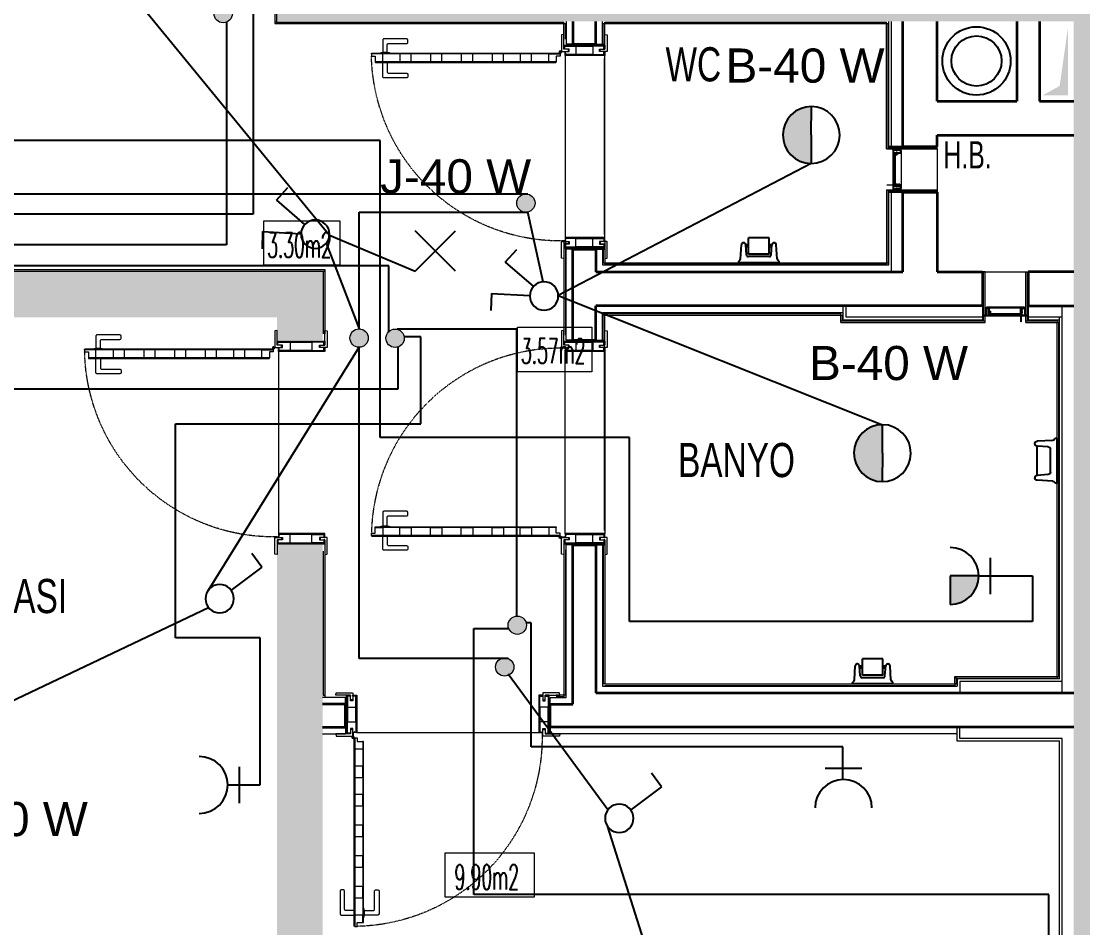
# Model space of a CAD drawing. Header units: millimetres. Extents: x -4402 to 30102, y 1696 to 6551.
# Drawn here: x 20605.9 to 21072.3, y 3876.8 to 4275 of the extents above; entities that cross this region are included whole.
import ezdxf

# ---------------------------------------------------------------- set-up
doc = ezdxf.new("R2010")
doc.units = ezdxf.units.MM
doc.linetypes.add('HIDDEN', pattern=[0.375, 0.25, -0.125])
for name, color, linetype, lineweight in [('ARMATUR', 1, 'Continuous', 20), ('B', 30, 'Continuous', 25), ('D', 4, 'Continuous', 35), ('HA', 8, 'Continuous', 20), ('I', 3, 'Continuous', 18), ('KP', 1, 'Continuous', 20), ('MH', 20, 'Continuous', 20), ('P', 1, 'Continuous', 20), ('S', 6, 'Continuous', 20), ('TF', 1, 'Continuous', 20), ('YA', 3, 'Continuous', 13), ('YYM', 20, 'Continuous', 18)]:
    doc.layers.add(name, color=color, linetype=linetype, lineweight=lineweight)
for name, color, linetype in [('BOYA', 253, 'Continuous'), ('ELEKTRİK YAZI', 2, 'Continuous'), ('LİNYE', 4, 'Continuous'), ('SEMBOL', 1, 'Continuous'), ('VTCONT', 1, 'Continuous')]:
    doc.layers.add(name, color=color, linetype=linetype)
doc.layers.get('TF').off()
doc.styles.add('1', font='arial.ttf', dxfattribs={"height": 18})
doc.styles.add('SIMPLEX', font='SIMPLEX.SHX', dxfattribs={"width": 0.65, "height": 10})
doc.styles.get("Standard").update_dxf_attribs({"font": 'arial.ttf'})

# ---------------------------------------------------------------- blocks, each defined once
blk = doc.blocks.new('KP-90-3')
at = {"layer": 'KP'}
for p, q in [((9.67, -3.4), (12.18, -3.4)), ((11.5, -4.05), (11.5, -2.72)), ((86.8, -3.83), (90.3, -3.83)), ((87.55, -3.68), (89.55, -3.68)), ((86.8, -8.11), (90.3, -8.11)), ((87.55, -8.26), (89.55, -8.26))]:
    blk.add_line(p, q, dxfattribs=at)
at = {"layer": 'KP', "ltscale": 3}
blk.add_line((9.38, -5), (9.38, -85), dxfattribs=at)
at = {"layer": 'KP', "color": 1, "ltscale": 3}
for points in [[(-11, -3.25), (-9.1, -3.25, 0.414214), (-9, -3.15), (-9, -2.35, 0.414214), (-9.1, -2.25), (-10.9, -2.25, -0.414214), (-11, -2.15), (-11, 4.14, 0.453592), (-11.11, 4.23), (-11.91, 4.06, 0.375902), (-12, 3.96), (-12, -3.15, 0.414214), (-11.9, -3.25), (-11, -3.25)], [(10, -3.25), (8.1, -3.25, -0.414214), (8, -3.15), (8, -2.35, -0.414214), (8.1, -2.25), (9.9, -2.25, 0.414214), (10, -2.15), (10, 4.14, -0.453592), (10.11, 4.23), (10.91, 4.06, -0.375902), (11, 3.96), (11, -3.15, -0.414214), (10.9, -3.25), (10, -3.25)], [(-11, -86.75), (-9.1, -86.75, -0.414214), (-9, -86.85), (-9, -87.65, -0.414214), (-9.1, -87.75), (-10.9, -87.75, 0.414214), (-11, -87.85), (-11, -94.14, -0.453592), (-11.11, -94.23), (-11.91, -94.06, -0.375902), (-12, -93.96), (-12, -86.85, -0.414214), (-11.9, -86.75), (-11, -86.75)], [(10, -86.75), (8.1, -86.75, 0.414214), (8, -86.85), (8, -87.65, 0.414214), (8.1, -87.75), (9.9, -87.75, -0.414214), (10, -87.85), (10, -94.14, 0.453592), (10.11, -94.23), (10.91, -94.06, 0.375902), (11, -93.96), (11, -86.85, 0.414214), (10.9, -86.75), (10, -86.75)]]:
    blk.add_lwpolyline(points, format="xyb", dxfattribs=at)
at = {"layer": 'KP'}
for points in [[(87.55, -3.68), (87.55, -0.2, 0.414214), (87.05, 0.3), (79.05, 0.3, -0.414214), (78.55, 0.8), (78.55, 1.79, -0.410092), (79.05, 2.3), (89.05, 2.3, -0.414214), (89.55, 1.8), (89.55, -3.68)], [(90.75, -3.9), (90.75, -3.88, 0.414214), (90.7, -3.83), (86.4, -3.83, 0.414214), (86.35, -3.88), (86.35, -3.9)], [(87.55, -8.26), (87.55, -12.3, -0.414214), (87.05, -12.8), (79.05, -12.8, 0.414214), (78.55, -13.3), (78.55, -14.29, 0.410092), (79.05, -14.8), (89.05, -14.8, 0.414214), (89.55, -14.3), (89.55, -8.26)], [(90.75, -8.04), (90.75, -8.06, -0.414214), (90.7, -8.11), (86.4, -8.11, -0.414214), (86.35, -8.06), (86.35, -8.04)]]:
    blk.add_lwpolyline(points, format="xyb", dxfattribs=at)
at = {"layer": 'KP', "ltscale": 3}
for points in [[(9.6, -2.2), (10, -2.2), (10, -0.5), (-11, -0.5), (-11, -2.2), (-10.6, -2.2)], [(-10.6, -3.3), (-11, -3.3), (-11, -5), (9.38, -5), (9.38, -4.6)], [(-10.6, -2.2), (-10.6, -0.9), (-5.25, -0.9), (-5.25, -4.6), (-10.6, -4.6), (-10.6, -4.1), (-10.6, -4.1), (-10.6, -3.9), (-10.6, -3.9), (-10.6, -3.3), (-8.6, -3.3), (-8.6, -2.2), (-10.6, -2.2)], [(4.25, -0.9), (-5.25, -0.9), (-5.25, -4.6), (4.25, -4.6)], [(9.6, -2.2), (9.6, -0.9), (4.25, -0.9), (4.25, -4.6), (9.38, -4.6), (9.38, -4.1), (9.08, -4.1), (9.08, -3.9), (9.38, -3.9), (9.38, -3.3), (7.6, -3.3), (7.6, -2.2), (9.6, -2.2)], [(11.65, -4.22), (11.65, -5.22), (13.3, -5.22), (13.3, -7.72), (16.65, -7.72), (16.65, -4.22), (11.65, -4.22), (11.65, -5.22)], [(94.55, -4.22), (94.55, -5.22), (92.9, -5.22), (92.9, -7.72), (89.55, -7.72), (89.55, -4.22), (94.55, -4.22), (94.55, -5.22)], [(-10.6, -86.7), (-11, -86.7), (-11, -85), (9.38, -85), (9.38, -85.4)], [(9.6, -87.8), (10, -87.8), (10, -89.5), (-11, -89.5), (-11, -87.8), (-10.6, -87.8)], [(-10.6, -87.8), (-10.6, -89.1), (-5.25, -89.1), (-5.25, -85.4), (-10.6, -85.4), (-10.6, -85.9), (-10.6, -85.9), (-10.6, -86.1), (-10.6, -86.1), (-10.6, -86.7), (-8.6, -86.7), (-8.6, -87.8), (-10.6, -87.8)], [(4.25, -89.1), (-5.25, -89.1), (-5.25, -85.4), (4.25, -85.4)], [(9.6, -87.8), (9.6, -89.1), (4.25, -89.1), (4.25, -85.4), (9.38, -85.4), (9.38, -85.9), (9.08, -85.9), (9.08, -86.1), (9.38, -86.1), (9.38, -86.7), (7.6, -86.7), (7.6, -87.8), (9.6, -87.8)]]:
    blk.add_lwpolyline(points, dxfattribs=at)
for points in [[(94.55, -4.22), (94.55, -4.1, 0.414214), (94.35, -3.9), (11.9, -3.9, 0.414214), (11.65, -4.15), (11.65, -4.22)], [(92.9, -7.72), (92.9, -7.84, -0.414214), (92.7, -8.04), (13.55, -8.04, -0.414214), (13.3, -7.79), (13.3, -7.72)]]:
    blk.add_lwpolyline(points, format="xyb", close=True, dxfattribs=at)
for points in [[(24.15, -4.22), (29.15, -4.22), (29.15, -7.72), (24.15, -7.72)], [(36.55, -4.22), (41.55, -4.22), (41.55, -7.72), (36.55, -7.72)], [(50.05, -4.22), (55.05, -4.22), (55.05, -7.72), (50.05, -7.72)], [(63.55, -4.22), (68.55, -4.22), (68.55, -7.72), (63.55, -7.72)], [(77.05, -4.22), (82.05, -4.22), (82.05, -7.72), (77.05, -7.72)]]:
    blk.add_lwpolyline(points, close=True, dxfattribs=at)
at = {"layer": 'KP'}
for points in [[(87.55, -3.68), (87.25, -3.83)], [(89.55, -3.68), (89.85, -3.83)], [(87.55, -8.26), (87.25, -8.11)], [(89.55, -8.26), (89.85, -8.11)]]:
    blk.add_lwpolyline(points, dxfattribs=at)
for radius in [0.5, 0.42]:
    blk.add_circle((11.5, -3.4), radius, dxfattribs=at)
at = {"layer": 'KP', "color": 8, "linetype": 'HIDDEN', "ltscale": 0.5}
blk.add_arc((11.5, -3.4), 83.05, 268.5373, 358.7443, dxfattribs=at)
blk = doc.blocks.new('KW901')
at = {"layer": 'KP', "ltscale": 3}
for p, q in [((-85, 8), (-5, 8)), ((-5, -9.38), (-85, -9.38))]:
    blk.add_line(p, q, dxfattribs=at)
at = {"layer": 'KP'}
for p, q in [((-4.05, -11.5), (-2.72, -11.5)), ((-3.4, -9.67), (-3.4, -12.18)), ((-8.26, -87.55), (-8.26, -89.55)), ((-8.11, -86.8), (-8.11, -90.3)), ((-3.83, -86.8), (-3.83, -90.3)), ((-3.68, -87.55), (-3.68, -89.55))]:
    blk.add_line(p, q, dxfattribs=at)
at = {"layer": 'KP', "color": 1, "ltscale": 3}
for points in [[(-86.75, 8), (-86.75, 6.1, -0.414214), (-86.85, 6), (-87.65, 6, -0.414214), (-87.75, 6.1), (-87.75, 7.9, 0.414214), (-87.85, 8), (-94.14, 8, -0.453592), (-94.23, 8.11), (-94.06, 8.91, -0.375902), (-93.96, 9), (-86.85, 9, -0.414214), (-86.75, 8.9), (-86.75, 8)], [(-3.25, 8), (-3.25, 6.1, 0.414214), (-3.15, 6), (-2.35, 6, 0.414214), (-2.25, 6.1), (-2.25, 7.9, -0.414214), (-2.15, 8), (4.14, 8, 0.453592), (4.23, 8.11), (4.06, 8.91, 0.375902), (3.96, 9), (-3.15, 9, 0.414214), (-3.25, 8.9), (-3.25, 8)], [(-86.75, -10), (-86.75, -8.1, 0.414214), (-86.85, -8), (-87.65, -8, 0.414214), (-87.75, -8.1), (-87.75, -9.9, -0.414214), (-87.85, -10), (-94.14, -10, 0.453592), (-94.23, -10.11), (-94.06, -10.91, 0.375902), (-93.96, -11), (-86.85, -11, 0.414214), (-86.75, -10.9), (-86.75, -10)], [(-3.25, -10), (-3.25, -8.1, -0.414214), (-3.15, -8), (-2.35, -8, -0.414214), (-2.25, -8.1), (-2.25, -9.9, 0.414214), (-2.15, -10), (4.14, -10, -0.453592), (4.23, -10.11), (4.06, -10.91, -0.375902), (3.96, -11), (-3.15, -11, -0.414214), (-3.25, -10.9), (-3.25, -10)]]:
    blk.add_lwpolyline(points, format="xyb", dxfattribs=at)
at = {"layer": 'KP', "ltscale": 3}
for points in [[(-87.8, -9.6), (-87.8, -10), (-89.5, -10), (-89.5, 8), (-87.8, 8), (-87.8, 7.6)], [(-87.8, 7.6), (-89.1, 7.6), (-89.1, -4.75), (-85.4, -4.75), (-85.4, 7.6), (-85.9, 7.6), (-85.9, 7.6), (-86.1, 7.6), (-86.1, 7.6), (-86.7, 7.6), (-86.7, 5.6), (-87.8, 5.6), (-87.8, 7.6)], [(-86.7, 7.6), (-86.7, 8), (-85, 8), (-85, -9.38), (-85.4, -9.38)], [(-3.3, 7.6), (-3.3, 8), (-5, 8), (-5, -9.38), (-4.6, -9.38)], [(-2.2, 7.6), (-0.9, 7.6), (-0.9, -4.75), (-4.6, -4.75), (-4.6, 7.6), (-4.1, 7.6), (-4.1, 7.6), (-3.9, 7.6), (-3.9, 7.6), (-3.3, 7.6), (-3.3, 5.6), (-2.2, 5.6), (-2.2, 7.6)], [(-2.2, -9.6), (-2.2, -10), (-0.5, -10), (-0.5, 8), (-2.2, 8), (-2.2, 7.6)], [(-87.8, -9.6), (-89.1, -9.6), (-89.1, 2.75), (-85.4, 2.75), (-85.4, -9.38), (-85.9, -9.38), (-85.9, -9.08), (-86.1, -9.08), (-86.1, -9.38), (-86.7, -9.38), (-86.7, -7.6), (-87.8, -7.6), (-87.8, -9.6)], [(-89.1, 2.75), (-89.1, -4.75), (-85.4, -4.75), (-85.4, 2.75)], [(-2.2, -9.6), (-0.9, -9.6), (-0.9, 2.75), (-4.6, 2.75), (-4.6, -9.38), (-4.1, -9.38), (-4.1, -9.08), (-3.9, -9.08), (-3.9, -9.38), (-3.3, -9.38), (-3.3, -7.6), (-2.2, -7.6), (-2.2, -9.6)], [(-0.9, 2.75), (-0.9, -4.75), (-4.6, -4.75), (-4.6, 2.75)], [(-4.22, -11.65), (-5.22, -11.65), (-5.22, -13.3), (-7.72, -13.3), (-7.72, -16.65), (-4.22, -16.65), (-4.22, -11.65), (-5.22, -11.65)], [(-4.22, -94.55), (-5.22, -94.55), (-5.22, -92.9), (-7.72, -92.9), (-7.72, -89.55), (-4.22, -89.55), (-4.22, -94.55), (-5.22, -94.55)]]:
    blk.add_lwpolyline(points, dxfattribs=at)
for points in [[(-7.72, -92.9), (-7.84, -92.9, -0.414214), (-8.04, -92.7), (-8.04, -13.55, -0.414214), (-7.79, -13.3), (-7.72, -13.3)], [(-4.22, -94.55), (-4.1, -94.55, 0.414214), (-3.9, -94.35), (-3.9, -11.9, 0.414214), (-4.15, -11.65), (-4.22, -11.65)]]:
    blk.add_lwpolyline(points, format="xyb", close=True, dxfattribs=at)
for points in [[(-4.22, -24.15), (-4.22, -29.15), (-7.72, -29.15), (-7.72, -24.15)], [(-4.22, -36.55), (-4.22, -41.55), (-7.72, -41.55), (-7.72, -36.55)], [(-4.22, -50.05), (-4.22, -55.05), (-7.72, -55.05), (-7.72, -50.05)], [(-4.22, -63.55), (-4.22, -68.55), (-7.72, -68.55), (-7.72, -63.55)], [(-4.22, -77.05), (-4.22, -82.05), (-7.72, -82.05), (-7.72, -77.05)]]:
    blk.add_lwpolyline(points, close=True, dxfattribs=at)
at = {"layer": 'KP'}
for points in [[(-8.26, -87.55), (-12.3, -87.55, -0.414214), (-12.8, -87.05), (-12.8, -79.05, 0.414214), (-13.3, -78.55), (-14.29, -78.55, 0.410092), (-14.8, -79.05), (-14.8, -89.05, 0.414214), (-14.3, -89.55), (-8.26, -89.55)], [(-3.68, -87.55), (-0.2, -87.55, 0.414214), (0.3, -87.05), (0.3, -79.05, -0.414214), (0.8, -78.55), (1.79, -78.55, -0.410092), (2.3, -79.05), (2.3, -89.05, -0.414214), (1.8, -89.55), (-3.68, -89.55)], [(-8.04, -90.75), (-8.06, -90.75, -0.414214), (-8.11, -90.7), (-8.11, -86.4, -0.414214), (-8.06, -86.35), (-8.04, -86.35)], [(-3.9, -90.75), (-3.88, -90.75, 0.414214), (-3.83, -90.7), (-3.83, -86.4, 0.414214), (-3.88, -86.35), (-3.9, -86.35)]]:
    blk.add_lwpolyline(points, format="xyb", dxfattribs=at)
for points in [[(-8.26, -87.55), (-8.11, -87.25)], [(-3.68, -87.55), (-3.83, -87.25)], [(-8.26, -89.55), (-8.11, -89.85)], [(-3.68, -89.55), (-3.83, -89.85)]]:
    blk.add_lwpolyline(points, dxfattribs=at)
for radius in [0.5, 0.42]:
    blk.add_circle((-3.4, -11.5), radius, dxfattribs=at)
at = {"layer": 'KP', "color": 8, "linetype": 'HIDDEN', "ltscale": 0.5}
blk.add_arc((-3.4, -11.5), 83.05, 178.5373, 268.7443, dxfattribs=at)
blk = doc.blocks.new('KAGITLIK PL 1')
at = {"layer": 'ARMATUR', "linetype": 'Continuous'}
blk.add_line((2.09, 0), (-2.12, 0), dxfattribs=at)
at = {"layer": 'VTCONT'}
for p, q in [((-8.94, 0), (8.94, 0)), ((8.94, -0.2), (8.94, 0)), ((-8.01, -1.72), (-7.68, -7.9)), ((-5.44, -3.51), (-5.77, -7.9)), ((-4.55, -2.69), (4.53, -2.69)), ((-4.49, -3.8), (-4.49, -10.96)), ((-4.49, -3.8), (4.46, -3.8)), ((4.46, -3.8), (4.46, -10.96)), ((5.42, -3.51), (5.74, -7.9)), ((7.98, -1.72), (7.66, -7.9)), ((-6.66, -8.73), (-6.79, -8.73)), ((-5.76, -7.83), (-4.49, -7.83)), ((-5.7, -6.94), (-4.49, -6.94)), ((4.46, -6.94), (5.67, -6.94)), ((4.46, -7.83), (5.74, -7.83)), ((6.64, -8.73), (6.76, -8.73)), ((-4.49, -10.96), (4.46, -10.96))]:
    blk.add_line(p, q, dxfattribs=at)
for centre, start, end in [((-8.07, -0.2), 166.7807, 242.3329), ((-8.9, -1.79), 4.2364, 62.3329), ((-4.55, -3.58), 90, 175.7636), ((4.53, -3.58), 4.2364, 90), ((8.87, -1.79), 117.6671, 175.7636), ((8.04, -0.2), 297.6671, 0), ((-6.79, -7.83), 184.2364, 270), ((-6.66, -7.83), 270, 355.7636), ((6.64, -7.83), 184.2364, 270), ((6.76, -7.83), 270, 355.7636)]:
    blk.add_arc(centre, 0.895, start, end, dxfattribs=at)
blk = doc.blocks.new('KPO90-1')
at = {"layer": 'KP', "ltscale": 3}
blk.add_line((-5, -7.38), (-85, -7.38), dxfattribs=at)
at = {"layer": 'KP'}
for p, q in [((-3.4, -7.67), (-3.4, -10.18)), ((-4.05, -9.5), (-2.72, -9.5)), ((-8.26, -85.55), (-8.26, -87.55)), ((-8.11, -84.8), (-8.11, -88.3)), ((-3.83, -84.8), (-3.83, -88.3)), ((-3.68, -85.55), (-3.68, -87.55))]:
    blk.add_line(p, q, dxfattribs=at)
at = {"layer": 'KP', "color": 1, "ltscale": 3}
for points in [[(-86.75, 9), (-86.75, 7.1, -0.414214), (-86.85, 7), (-87.65, 7, -0.414214), (-87.75, 7.1), (-87.75, 8.9, 0.414214), (-87.85, 9), (-94.14, 9, -0.453592), (-94.23, 9.11), (-94.06, 9.91, -0.375902), (-93.96, 10), (-86.85, 10, -0.414214), (-86.75, 9.9), (-86.75, 9)], [(-3.25, 9), (-3.25, 7.1, 0.414214), (-3.15, 7), (-2.35, 7, 0.414214), (-2.25, 7.1), (-2.25, 8.9, -0.414214), (-2.15, 9), (4.14, 9, 0.453592), (4.23, 9.11), (4.06, 9.91, 0.375902), (3.96, 10), (-3.15, 10, 0.414214), (-3.25, 9.9), (-3.25, 9)], [(-86.75, -8), (-86.75, -6.1, 0.414214), (-86.85, -6), (-87.65, -6, 0.414214), (-87.75, -6.1), (-87.75, -7.9, -0.414214), (-87.85, -8), (-94.14, -8, 0.453592), (-94.23, -8.11), (-94.06, -8.91, 0.375902), (-93.96, -9), (-86.85, -9, 0.414214), (-86.75, -8.9), (-86.75, -8)], [(-3.25, -8), (-3.25, -6.1, -0.414214), (-3.15, -6), (-2.35, -6, -0.414214), (-2.25, -6.1), (-2.25, -7.9, 0.414214), (-2.15, -8), (4.14, -8, -0.453592), (4.23, -8.11), (4.06, -8.91, -0.375902), (3.96, -9), (-3.15, -9, -0.414214), (-3.25, -8.9), (-3.25, -8)]]:
    blk.add_lwpolyline(points, format="xyb", dxfattribs=at)
at = {"layer": 'KP', "ltscale": 3}
for points in [[(-87.8, -7.6), (-87.8, -8), (-89.5, -8), (-89.5, 9), (-87.8, 9), (-87.8, 8.6)], [(-87.8, 8.6), (-89.1, 8.6), (-89.1, -2.75), (-85.4, -2.75), (-85.4, 8.6), (-85.9, 8.6), (-85.9, 8.6), (-86.1, 8.6), (-86.1, 8.6), (-86.7, 8.6), (-86.7, 6.6), (-87.8, 6.6), (-87.8, 8.6)], [(-86.7, 8.6), (-86.7, 9), (-85, 9), (-85, -7.38), (-85.4, -7.38)], [(-3.3, 8.6), (-3.3, 9), (-5, 9), (-5, -7.38), (-4.6, -7.38)], [(-2.2, 8.6), (-0.9, 8.6), (-0.9, -2.75), (-4.6, -2.75), (-4.6, 8.6), (-4.1, 8.6), (-4.1, 8.6), (-3.9, 8.6), (-3.9, 8.6), (-3.3, 8.6), (-3.3, 6.6), (-2.2, 6.6), (-2.2, 8.6)], [(-2.2, -7.6), (-2.2, -8), (-0.5, -8), (-0.5, 9), (-2.2, 9), (-2.2, 8.6)], [(-87.8, -7.6), (-89.1, -7.6), (-89.1, 3.75), (-85.4, 3.75), (-85.4, -7.38), (-85.9, -7.38), (-85.9, -7.08), (-86.1, -7.08), (-86.1, -7.38), (-86.7, -7.38), (-86.7, -5.6), (-87.8, -5.6), (-87.8, -7.6)], [(-89.1, 3.75), (-89.1, -2.75), (-85.4, -2.75), (-85.4, 3.75)], [(-2.2, -7.6), (-0.9, -7.6), (-0.9, 3.75), (-4.6, 3.75), (-4.6, -7.38), (-4.1, -7.38), (-4.1, -7.08), (-3.9, -7.08), (-3.9, -7.38), (-3.3, -7.38), (-3.3, -5.6), (-2.2, -5.6), (-2.2, -7.6)], [(-0.9, 3.75), (-0.9, -2.75), (-4.6, -2.75), (-4.6, 3.75)], [(-4.22, -9.65), (-5.22, -9.65), (-5.22, -11.3), (-7.72, -11.3), (-7.72, -14.65), (-4.22, -14.65), (-4.22, -9.65), (-5.22, -9.65)], [(-4.22, -92.55), (-5.22, -92.55), (-5.22, -90.9), (-7.72, -90.9), (-7.72, -87.55), (-4.22, -87.55), (-4.22, -92.55), (-5.22, -92.55)]]:
    blk.add_lwpolyline(points, dxfattribs=at)
for points in [[(-7.72, -90.9), (-7.84, -90.9, -0.414214), (-8.04, -90.7), (-8.04, -11.55, -0.414214), (-7.79, -11.3), (-7.72, -11.3)], [(-4.22, -92.55), (-4.1, -92.55, 0.414214), (-3.9, -92.35), (-3.9, -9.9, 0.414214), (-4.15, -9.65), (-4.22, -9.65)]]:
    blk.add_lwpolyline(points, format="xyb", close=True, dxfattribs=at)
for points in [[(-4.22, -22.15), (-4.22, -27.15), (-7.72, -27.15), (-7.72, -22.15)], [(-4.22, -34.55), (-4.22, -39.55), (-7.72, -39.55), (-7.72, -34.55)], [(-4.22, -48.05), (-4.22, -53.05), (-7.72, -53.05), (-7.72, -48.05)], [(-4.22, -61.55), (-4.22, -66.55), (-7.72, -66.55), (-7.72, -61.55)], [(-4.22, -75.05), (-4.22, -80.05), (-7.72, -80.05), (-7.72, -75.05)]]:
    blk.add_lwpolyline(points, close=True, dxfattribs=at)
at = {"layer": 'KP'}
for points in [[(-8.26, -85.55), (-12.3, -85.55, -0.414214), (-12.8, -85.05), (-12.8, -77.05, 0.414214), (-13.3, -76.55), (-14.29, -76.55, 0.410092), (-14.8, -77.05), (-14.8, -87.05, 0.414214), (-14.3, -87.55), (-8.26, -87.55)], [(-3.68, -85.55), (-0.2, -85.55, 0.414214), (0.3, -85.05), (0.3, -77.05, -0.414214), (0.8, -76.55), (1.79, -76.55, -0.410092), (2.3, -77.05), (2.3, -87.05, -0.414214), (1.8, -87.55), (-3.68, -87.55)], [(-8.04, -88.75), (-8.06, -88.75, -0.414214), (-8.11, -88.7), (-8.11, -84.4, -0.414214), (-8.06, -84.35), (-8.04, -84.35)], [(-3.9, -88.75), (-3.88, -88.75, 0.414214), (-3.83, -88.7), (-3.83, -84.4, 0.414214), (-3.88, -84.35), (-3.9, -84.35)]]:
    blk.add_lwpolyline(points, format="xyb", dxfattribs=at)
for points in [[(-8.26, -85.55), (-8.11, -85.25)], [(-8.26, -87.55), (-8.11, -87.85)], [(-3.68, -85.55), (-3.83, -85.25)], [(-3.68, -87.55), (-3.83, -87.85)]]:
    blk.add_lwpolyline(points, dxfattribs=at)
for radius in [0.5, 0.42]:
    blk.add_circle((-3.4, -9.5), radius, dxfattribs=at)
at = {"layer": 'KP', "color": 8, "linetype": 'HIDDEN', "ltscale": 0.5}
blk.add_arc((-3.4, -9.5), 83.05, 178.5373, 268.7443, dxfattribs=at)
blk = doc.blocks.new('WC-1')
at = {"layer": 'P'}
for p, q in [((4.4, -1.45), (4.4, -0.85)), ((4.4, -2.95), (4.4, -17.05))]:
    blk.add_line(p, q, dxfattribs=at)
at = {"layer": 'P', "color": 8}
for points in [[(0.8, -18.35), (0.6, -18.35), (0.6, -1.65), (0.8, -1.65)], [(2.88, -3.43), (2.96, -3.43), (2.96, -3.56), (2.5, -3.56), (2.5, -3.43), (2.56, -3.43), (2.56, -2.65), (2.5, -2.65), (2.5, -2.52), (2.96, -2.52), (2.96, -2.65), (2.88, -2.65)], [(7, -16.98), (7, -16.8), (1.33, -16.8), (1.33, -16.98)], [(1.81, -17.35), (1.89, -17.35), (1.89, -17.48), (1.43, -17.48), (1.43, -17.35), (1.5, -17.35), (1.5, -16.57), (1.43, -16.57), (1.43, -16.44), (1.89, -16.44), (1.89, -16.57), (1.81, -16.57)], [(2.88, -17.35), (2.96, -17.35), (2.96, -17.48), (2.5, -17.48), (2.5, -17.35), (2.56, -17.35), (2.56, -16.57), (2.5, -16.57), (2.5, -16.44), (2.96, -16.44), (2.96, -16.57), (2.88, -16.57)]]:
    blk.add_lwpolyline(points, close=True, dxfattribs=at)
at = {"layer": 'P'}
for points in [[(4.4, 0), (4.4, -2.95), (0.8, -2.95), (0.8, -1.35), (4.1, -1.35), (4.1, 0)], [(1.1, -1.65), (4.1, -1.65), (4.1, -2.65), (1.1, -2.65)], [(3.6, -3.25), (2.33, -3.25), (2.33, -3.43), (3.39, -3.43), (3.39, -16.57), (1.33, -16.57), (1.33, -16.75), (3.6, -16.75)], [(1.1, -18.35), (4.1, -18.35), (4.1, -17.35), (1.1, -17.35)]]:
    blk.add_lwpolyline(points, close=True, dxfattribs=at)
at = {"layer": 'P', "color": 8}
blk.add_lwpolyline([(3.67, -3.25), (4.06, -3.25), (4.06, -16.75), (3.67, -16.75)], dxfattribs=at)
at = {"layer": 'P'}
blk.add_lwpolyline([(4.1, -20), (4.1, -18.65), (0.8, -18.65), (0.8, -17.05), (4.4, -17.05), (4.4, -20), (4.1, -20)], dxfattribs=at)
blk = doc.blocks.new('SABUNLUK PL 1')
at = {"layer": 'VTCONT'}
for p, q in [((-9.99, -0.23), (-9.99, 0)), ((-9.99, 0), (9.99, 0)), ((10.01, -0.23), (10.01, 0)), ((-8.92, -1.93), (-8.56, -8.82)), ((-6.06, -3.93), (-6.42, -8.82)), ((-5.06, -3), (5.08, -3)), ((6.08, -3.93), (6.44, -8.82)), ((8.94, -1.93), (8.58, -8.82)), ((-6.41, -8.75), (6.44, -8.75)), ((-7.42, -9.75), (-7.56, -9.75)), ((7.44, -9.75), (7.58, -9.75))]:
    blk.add_line(p, q, dxfattribs=at)
for centre, start, end in [((-8.99, -0.23), 180, 242.3329), ((-9.92, -2), 4.2364, 62.3329), ((-5.06, -4), 90, 175.7636), ((5.08, -4), 4.2364, 90), ((9.94, -2), 117.6671, 175.7636), ((9.01, -0.23), 297.6671, 0), ((-7.56, -8.75), 184.2364, 270), ((-7.42, -8.75), 270, 355.7636), ((7.44, -8.75), 184.2364, 270), ((7.58, -8.75), 270, 355.7636)]:
    blk.add_arc(centre, 1, start, end, dxfattribs=at)
blk = doc.blocks.new('Armatür_Lamba')
at = {"layer": 'SEMBOL'}
for p, q in [((8.84, -8.84), (-8.84, 8.84)), ((-8.84, -8.84), (8.84, 8.84))]:
    blk.add_line(p, q, dxfattribs=at)
blk = doc.blocks.new('Armatür_Etanj')
at = {"layer": 'SEMBOL'}
h = blk.add_hatch(color=256, dxfattribs=at)
edge = h.paths.add_edge_path()
edge.add_arc((0, 0), 12.5, 89.5619, 269.5619)
edge.add_line((-0.1, -12.5), (0, 0))
edge.add_line((0, 0), (0.1, 12.5))
for q in [(0.1, 12.5), (-0.1, -12.5)]:
    blk.add_line((0, 0), q, dxfattribs=at)
for start, end in [(89.5619, 269.5619), (269.5619, 89.5619)]:
    blk.add_arc((0, 0), 12.5, start, end, dxfattribs=at)
blk = doc.blocks.new('Priz_Topraklı etanj')
at = {"layer": 'SEMBOL'}
h = blk.add_hatch(color=256, dxfattribs=at)
edge = h.paths.add_edge_path()
edge.add_line((0, 0), (0, 12.5))
edge.add_line((0, 12.5), (-12.5, 12.5))
edge.add_arc((0, 12.5), 12.5, 180, 270)
for p, q in [((0, 12.5), (-12.5, 12.5)), ((0, 0), (0, 12.5)), ((8, -5), (-8, -5))]:
    blk.add_line(p, q, dxfattribs=at)
for start, end in [(180, 270), (270, 0)]:
    blk.add_arc((0, 12.5), 12.5, start, end, dxfattribs=at)
blk = doc.blocks.new('Priz_Topraklı')
at = {"layer": 'SEMBOL'}
blk.add_line((8, -5), (-8, -5), dxfattribs=at)
blk.add_arc((0, 12.5), 12.5, 180, 0, dxfattribs=at)
blk = doc.blocks.new('Anahtar_Adi')
at = {"layer": 'SEMBOL'}
for q in [(0.03, 6.25), (7.66, 23.11)]:
    blk.add_line((0.29, 23.14), q, dxfattribs=at)
blk.add_circle((0, 0), 6.25, dxfattribs=at)
blk = doc.blocks.new('Anahtar_Komutatör')
at = {"layer": 'SEMBOL'}
for p, q in [((-6.68, 21.62), (-13.82, 19.31)), ((-6.68, 21.62), (-1.93, 5.95)), ((8.37, 21.56), (2.35, 5.79)), ((8.37, 21.56), (15.32, 18.75))]:
    blk.add_line(p, q, dxfattribs=at)
blk.add_circle((0, 0), 6.25, dxfattribs=at)
blk = doc.blocks.new('Buat_Daire')
at = {"layer": 'SEMBOL', "lineweight": 20}
h = blk.add_hatch(color=256, dxfattribs=at)
edge = h.paths.add_edge_path()
edge.add_arc((0, 0), 4.03, 0, 360)
blk.add_circle((0, 0), 4.03, dxfattribs=at)

msp = doc.modelspace()

# ---------------------------------------------------------------- hatches: boundary and pattern name
at = {"layer": 'BOYA', "linetype": 'Continuous'}
for points in [[(21088.32, 4844.98), (21068.32, 4844.98), (21068.32, 4294.98), (20738.32, 4294.98), (20738.32, 4299.98), (20718.32, 4299.98), (20718.32, 4294.98), (20718.32, 4274.98), (21068.32, 4274.98), (21068.32, 3624.98), (21088.32, 3624.98)], [(20738.32, 4164.98), (20478.32, 4164.98), (20478.32, 4234.98), (20458.32, 4234.98), (20458.32, 4164.98), (20388.32, 4164.98), (20388.32, 3784.98), (20408.32, 3784.98), (20408.32, 4144.98), (20718.32, 4144.98), (20718.32, 4134.98), (20738.32, 4134.98)], [(20738.32, 4044.98), (20718.32, 4044.98), (20718.32, 3624.98), (20738.32, 3624.98)]]:
    msp.add_hatch(color=256, dxfattribs=at).paths.add_polyline_path(points)
at = {"layer": 'BOYA'}
msp.add_hatch(color=256, dxfattribs=at).paths.add_polyline_path([(21054.64, 4242.48), (21065.82, 4242.48), (21065.82, 4272.13), (21062.15, 4246.59)])

# ---------------------------------------------------------------- linework, layer by layer
at = {"color": 9, "true_color": 0xd19cc7}
for p, q in [((20613.58, 4336.9), (20741.34, 4181.06)), ((20707.83, 4287.03), (20707.83, 4190.27)), ((20952.93, 4212.58), (20841.89, 4154.54)), ((20828.51, 4199.09), (20504.32, 4199.09)), ((20707.83, 4190.27), (20504.32, 4190.27)), ((20754.38, 4139.9), (20754.38, 4191.12)), ((20754.38, 4191.12), (20828.51, 4191.12)), ((20835.26, 4160.58), (20828.51, 4191.12)), ((20741.34, 4181.06), (20779.04, 4165.28)), ((20739.91, 4177.52), (20754.38, 4139.9)), ((20841.89, 4154.54), (20984.38, 4097.81)), ((20688.17, 4025.19), (20754.38, 4131.83)), ((20754.38, 3995.13), (20754.38, 4131.83)), ((20587.96, 3969.84), (20688.17, 4017.56)), ((20819.84, 3995.13), (20754.38, 3995.13)), ((20863.64, 3928.63), (20819.84, 3988.17)), ((20900.41, 3804.89), (20863.72, 3921.1))]:
    msp.add_line(p, q, dxfattribs=at)
for p, q in [((20696.15, 4274.65), (20696.15, 4176.81)), ((20763.62, 4222.71), (20504.32, 4222.71)), ((20763.62, 4092.25), (20763.62, 4222.71)), ((20696.15, 4176.81), (20504.32, 4176.81)), ((20767.41, 4167.55), (20504.32, 4167.55)), ((20767.41, 4138.45), (20767.41, 4167.55)), ((20823.69, 4139.73), (20771.09, 4139.73)), ((20823.69, 4013.78), (20823.69, 4139.73)), ((20781.42, 4136.46), (20774.17, 4136.46)), ((20781.42, 4098.26), (20781.42, 4136.46)), ((20771.55, 4113.52), (20771.55, 4132)), ((20423.91, 4113.52), (20771.55, 4113.52)), ((20673.63, 4004.17), (20673.63, 4098.26)), ((20673.63, 4098.26), (20781.42, 4098.26)), ((20873.2, 4092.25), (20763.62, 4092.25)), ((20873.2, 4011.36), (20873.2, 4092.25)), ((21050.23, 4031.36), (21050.23, 4011.36)), ((21050.23, 4011.36), (20873.2, 4011.36)), ((20804.83, 3891.45), (20804.83, 4008.36)), ((20804.83, 4008.36), (20820.08, 4008.36)), ((20830, 4010.72), (20827.79, 4010.72)), ((20830, 3956.26), (20830, 4010.72)), ((20710.84, 4004.17), (20673.63, 4004.17)), ((20710.84, 3939.66), (20710.84, 4004.17)), ((20966.95, 3956.26), (20830, 3956.26)), ((20966.95, 3941.96), (20966.95, 3956.26)), ((20696.64, 3939.66), (20710.84, 3939.66)), ((21057.34, 3891.45), (20804.83, 3891.45)), ((21057.34, 3772.82), (21057.34, 3891.45))]:
    msp.add_line(p, q)
at = {"layer": 'B'}
for radius in [15, 11]:
    msp.add_circle((21025.62, 4257.59), radius, dxfattribs=at)
at = {"layer": 'D'}
for p, q in [((20848.32, 4274.98), (20848.32, 4264.98)), ((20858.32, 4264.98), (20858.32, 4274.98)), ((20993.32, 4219.98), (20993.32, 4274.98)), ((21008.32, 4239.98), (21008.32, 4274.98)), ((21043.32, 4274.98), (21043.32, 4239.98)), ((21053.32, 4274.98), (21053.32, 4239.98)), ((20848.32, 4264.98), (20858.32, 4264.98)), ((21008.32, 4239.98), (21043.32, 4239.98)), ((21053.32, 4239.98), (21068.32, 4239.98)), ((21008.32, 4224.98), (21068.32, 4224.98)), ((21008.32, 4219.98), (21008.32, 4224.98)), ((20993.32, 4219.98), (21008.32, 4219.98)), ((20993.32, 4199.98), (21008.32, 4199.98)), ((20993.32, 4164.98), (20993.32, 4199.98)), ((21008.32, 4199.98), (21008.32, 4164.98)), ((20848.32, 4174.98), (20858.32, 4174.98)), ((20848.32, 4134.98), (20848.32, 4174.98)), ((20858.32, 4174.98), (20858.32, 4164.98)), ((20858.32, 4164.98), (20993.32, 4164.98)), ((21008.32, 4164.98), (21028.32, 4164.98)), ((21028.32, 4164.98), (21028.32, 4149.98)), ((21048.32, 4164.98), (21048.32, 4149.98)), ((21068.32, 4164.98), (21048.32, 4164.98)), ((21028.32, 4149.98), (20858.32, 4149.98)), ((20858.32, 4134.98), (20858.32, 4149.98)), ((21048.32, 4149.98), (21068.32, 4149.98)), ((20848.32, 4134.98), (20858.32, 4134.98)), ((20848.32, 4044.98), (20858.32, 4044.98)), ((20848.32, 3974.98), (20848.32, 4044.98)), ((20858.32, 4044.98), (20858.32, 3979.98)), ((20858.32, 3979.98), (21068.32, 3979.98)), ((20748.32, 3974.98), (20738.32, 3974.98)), ((20748.32, 3964.98), (20748.32, 3974.98)), ((20838.32, 3964.98), (20838.32, 3974.98)), ((20838.32, 3974.98), (20848.32, 3974.98)), ((20738.32, 3964.98), (20748.32, 3964.98)), ((21068.32, 3964.98), (20838.32, 3964.98))]:
    msp.add_line(p, q, dxfattribs=at)
at = {"layer": 'HA'}
for p, q in [((20718.02, 4297.28), (20718.02, 4274.68)), ((20718.02, 4274.68), (20844.32, 4274.68)), ((20845.02, 4267.18), (20845.02, 4273.98)), ((20861.62, 4264.98), (20861.62, 4273.98)), ((20862.32, 4274.68), (20986.07, 4274.68)), ((20986.77, 4218.93), (20986.77, 4273.98)), ((20986.77, 4219.63), (21008.32, 4219.63)), ((20986.77, 4201.03), (20986.77, 4168.98)), ((20986.77, 4200.33), (21008.32, 4200.33)), ((20845.02, 4177.78), (20845.02, 4137.18)), ((20861.62, 4174.98), (20861.62, 4168.98)), ((20479.32, 4165.28), (20738.62, 4165.28)), ((20738.62, 4165.28), (20738.62, 4137.68)), ((20862.32, 4168.28), (20986.07, 4168.28)), ((21028.67, 4143.43), (21028.67, 4164.98)), ((21047.97, 4143.43), (21047.97, 4164.98)), ((20862.32, 4146.68), (20966.07, 4146.68)), ((20861.62, 4134.98), (20861.62, 4145.98)), ((20966.07, 4143.43), (21028.67, 4143.43)), ((20966.77, 4143.43), (20966.77, 4145.98)), ((21047.27, 4143.43), (21061.32, 4143.43)), ((21061.32, 4142.73), (21061.32, 4143.43)), ((21061.32, 4142.73), (21062.02, 4142.73)), ((21061.77, 3987.23), (21061.77, 4142.73)), ((20861.62, 4044.98), (20861.62, 3983.98)), ((20738.62, 4042.28), (20738.62, 3978.98)), ((20845.02, 4042.78), (20845.02, 3978.98)), ((20862.32, 3983.28), (21016.07, 3983.28)), ((21016.07, 3983.98), (21016.77, 3983.98)), ((21016.07, 3983.98), (21016.07, 3983.28)), ((21016.77, 3986.53), (21061.07, 3986.53)), ((21016.77, 3983.98), (21016.77, 3986.53)), ((21061.07, 3987.23), (21061.77, 3987.23)), ((21061.07, 3987.23), (21061.07, 3986.53)), ((20844.32, 3978.28), (20841.02, 3978.28))]:
    msp.add_line(p, q, dxfattribs=at)
at = {"layer": 'I'}
for p, q in [((20717.32, 4297.28), (20717.32, 4273.98)), ((20718.02, 4274.68), (20717.32, 4274.68)), ((20717.32, 4273.98), (20845.02, 4273.98)), ((20844.32, 4267.18), (20844.32, 4274.68)), ((20861.62, 4273.98), (20862.32, 4273.98)), ((20862.32, 4273.98), (20862.32, 4274.68)), ((20862.32, 4266.18), (20862.32, 4273.98)), ((20862.32, 4273.98), (20986.07, 4273.98)), ((20986.07, 4273.98), (20986.07, 4274.68)), ((20986.07, 4218.93), (20986.07, 4273.98)), ((20986.07, 4273.98), (20986.77, 4273.98)), ((20986.07, 4218.93), (21008.32, 4218.93)), ((21008.32, 4218.93), (21008.32, 4219.98)), ((20986.07, 4201.03), (21008.32, 4201.03)), ((20986.07, 4201.03), (20986.07, 4168.98)), ((21008.32, 4201.03), (21008.32, 4199.98)), ((20844.32, 4177.78), (20844.32, 4137.18)), ((20862.32, 4178.78), (20862.32, 4168.98)), ((20479.32, 4165.98), (20739.32, 4165.98)), ((20738.62, 4165.28), (20739.32, 4165.28)), ((20739.32, 4165.98), (20739.32, 4141.53)), ((20861.62, 4168.98), (20862.32, 4168.98)), ((20862.32, 4168.98), (20862.32, 4168.28)), ((20862.32, 4168.98), (20986.07, 4168.98)), ((20986.07, 4168.98), (20986.77, 4168.98)), ((20986.07, 4168.98), (20986.07, 4168.28)), ((21029.37, 4164.98), (21028.32, 4164.98)), ((21029.37, 4142.73), (21029.37, 4164.98)), ((21047.27, 4142.73), (21047.27, 4164.98)), ((21047.27, 4164.98), (21048.32, 4164.98)), ((20862.32, 4145.98), (20862.32, 4146.68)), ((20966.07, 4142.73), (20966.07, 4146.68)), ((20862.32, 4145.98), (20861.62, 4145.98)), ((20862.32, 4145.98), (20966.77, 4145.98)), ((20862.32, 4136.18), (20862.32, 4145.98)), ((20966.07, 4142.73), (21029.37, 4142.73)), ((21028.67, 4143.43), (21029.37, 4143.43)), ((21047.27, 4143.43), (21047.97, 4143.43)), ((21047.27, 4142.73), (21061.32, 4142.73)), ((21061.07, 3987.23), (21061.07, 4142.73)), ((20739.32, 4141.53), (20739.32, 4137.68)), ((20862.32, 4043.78), (20862.32, 3983.98)), ((20739.32, 4042.28), (20739.32, 3978.98)), ((20844.32, 4042.78), (20844.32, 3978.98)), ((20862.32, 3983.98), (20861.62, 3983.98)), ((20862.32, 3983.98), (21016.07, 3983.98)), ((21016.07, 3987.23), (21061.07, 3987.23)), ((21016.07, 3983.98), (21016.07, 3987.23)), ((21016.77, 3986.53), (21016.07, 3986.53)), ((20738.62, 3978.98), (20739.32, 3978.98)), ((20739.32, 3978.98), (20739.32, 3978.28)), ((20844.32, 3978.98), (20841.02, 3978.98)), ((20845.02, 3978.98), (20844.32, 3978.98)), ((20844.32, 3978.98), (20844.32, 3978.28))]:
    msp.add_line(p, q, dxfattribs=at)
at = {"layer": 'KP'}
for p, q in [((20862.22, 4181.3), (20862.22, 4258.66)), ((21008.32, 4218.93), (21008.32, 4201.03)), ((21028.32, 4164.98), (21048.32, 4164.98)), ((21029.37, 4164.98), (21047.27, 4164.98)), ((20862.22, 4051.3), (20862.22, 4133.66))]:
    msp.add_line(p, q, dxfattribs=at)
at = {"layer": 'LİNYE'}
msp.add_line((21026.6, 4031.36), (21050.23, 4031.36), dxfattribs=at)
at = {"layer": 'S'}
for p, q in [((20845.32, 4274.98), (20845.32, 4264.98)), ((20861.32, 4264.98), (20861.32, 4274.98)), ((20987.07, 4219.98), (20987.07, 4274.98)), ((20988.32, 4219.98), (20988.32, 4274.98)), ((20848.32, 4264.98), (20845.32, 4264.98)), ((20858.32, 4264.98), (20862.32, 4264.98)), ((20993.32, 4219.98), (20987.07, 4219.98)), ((20845.32, 4134.98), (20845.32, 4174.98)), ((20848.32, 4174.98), (20845.32, 4174.98)), ((20858.32, 4174.98), (20862.32, 4174.98)), ((20861.32, 4174.98), (20861.32, 4167.98)), ((20861.32, 4167.98), (20987.07, 4167.98)), ((20861.32, 4134.98), (20861.32, 4146.98)), ((20967.07, 4146.98), (20861.32, 4146.98)), ((20967.07, 4143.73), (20967.07, 4149.98)), ((21028.32, 4149.98), (21028.32, 4143.73)), ((21048.32, 4149.98), (21048.32, 4143.73)), ((21028.32, 4143.73), (20967.07, 4143.73)), ((21062.07, 4143.73), (21048.32, 4143.73)), ((21062.07, 3986.23), (21062.07, 4144.98)), ((20848.32, 4134.98), (20845.32, 4134.98)), ((20858.32, 4134.98), (20862.32, 4134.98)), ((20845.32, 3977.98), (20845.32, 4044.98)), ((20848.32, 4044.98), (20845.32, 4044.98)), ((20858.32, 4044.98), (20862.32, 4044.98)), ((20861.32, 4044.98), (20861.32, 3982.98)), ((21062.07, 3986.23), (21017.07, 3986.23)), ((21017.07, 3986.23), (21017.07, 3982.98)), ((20861.32, 3982.98), (21017.07, 3982.98)), ((20748.32, 3977.98), (20738.32, 3977.98)), ((20748.32, 3974.98), (20748.32, 3977.98)), ((20838.32, 3977.98), (20845.32, 3977.98)), ((20838.32, 3974.98), (20838.32, 3977.98)), ((20748.32, 3964.98), (20748.32, 3961.98)), ((20838.32, 3964.98), (20838.32, 3961.98)), ((21017.07, 3958.73), (21017.07, 3964.98)), ((20738.32, 3961.98), (20748.32, 3961.98)), ((21017.07, 3961.98), (20838.32, 3961.98)), ((21062.07, 3958.73), (21017.07, 3958.73)), ((21062.07, 3651.23), (21062.07, 3958.95))]:
    msp.add_line(p, q, dxfattribs=at)
for points in [[(20987.07, 4167.98), (20987.07, 4199.98), (20993.32, 4199.98)], [(20988.32, 4164.98), (20988.32, 4199.98)]]:
    msp.add_lwpolyline(points, dxfattribs=at)
at = {"layer": 'YA'}
for p, q in [((20968.32, 4144.98), (20968.32, 4149.98)), ((21063.32, 3979.98), (21063.32, 4149.98)), ((21028.32, 4144.98), (20968.32, 4144.98)), ((21063.32, 4144.98), (21048.32, 4144.98)), ((21018.32, 3984.98), (21018.32, 3979.98)), ((21063.32, 3984.98), (21018.32, 3984.98)), ((21018.32, 3959.98), (21018.32, 3964.98)), ((21063.32, 3959.98), (21018.32, 3959.98)), ((21063.32, 3649.98), (21063.32, 3959.98))]:
    msp.add_line(p, q, dxfattribs=at)
at = {"layer": 'YYM'}
for points in [[(20712.45, 4187.4), (20745.85, 4187.4), (20745.85, 4167.82), (20712.45, 4167.82)], [(20823.98, 4140.64), (20856.61, 4140.64), (20856.61, 4121.06), (20823.98, 4121.06)], [(20792.15, 3909.8), (20831.26, 3909.8), (20831.26, 3890.23), (20792.15, 3890.23)]]:
    msp.add_lwpolyline(points, close=True, dxfattribs=at)

# ---------------------------------------------------------------- block references
at = {"layer": 'BOYA', "xscale": -1, "rotation": 270}
msp.add_blockref('SABUNLUK PL 1', (21061.07, 4081.98), dxfattribs=at)
at = {"layer": 'KP', "linetype": 'ByBlock', "xscale": -1, "rotation": 270}
msp.add_blockref('KW901', (20854.32, 4264.98), dxfattribs=at)
at = {"layer": 'KP', "xscale": -1}
for name, p in [('KP-90-3', (20728.32, 4134.98)), ('KPO90-1', (20748.32, 3969.98))]:
    msp.add_blockref(name, p, dxfattribs=at)
at = {"layer": 'KP', "linetype": 'ByBlock', "rotation": 270}
msp.add_blockref('KW901', (20854.32, 4044.98), dxfattribs=at)
at = {"layer": 'P', "xscale": -1}
msp.add_blockref('WC-1', (20993.32, 4219.98), dxfattribs=at)
at = {"layer": 'P', "xscale": -1, "rotation": 90}
msp.add_blockref('WC-1', (21028.32, 4149.98), dxfattribs=at)
at = {"layer": 'SEMBOL'}
for name, p in [('Buat_Daire', (20694.65, 4278.4)), ('Armatür_Etanj', (20953.03, 4225.08)), ('Buat_Daire', (20827.63, 4195.15)), ('Buat_Daire', (20754.38, 4135.87)), ('Buat_Daire', (20770.2, 4135.8)), ('Armatür_Etanj', (20984.28, 4085.31)), ('Buat_Daire', (20823.87, 4009.75)), ('Buat_Daire', (20818.34, 3991.38))]:
    msp.add_blockref(name, p, dxfattribs=at)
at = {"layer": 'SEMBOL', "xscale": -1}
for name, p, rotation in [('Anahtar_Komutatör', (20735.1, 4181.52), 66.06183654405108), ('Anahtar_Komutatör', (20835.64, 4154.34), 66.06183654405108), ('Anahtar_Adi', (20693.12, 4021.38), 306.1390368805912), ('Anahtar_Adi', (20868.67, 3924.92), 306.1390368805912)]:
    msp.add_blockref(name, p, dxfattribs=dict(at, rotation=rotation))
msp.add_blockref('Armatür_Lamba', (20787.88, 4174.12), dxfattribs=at)
at = {"layer": 'SEMBOL'}
for name, p, rotation in [('Priz_Topraklı etanj', (21026.6, 4031.36), 90.00000000000001), ('Priz_Topraklı', (20696.64, 3939.59), 90), ('Priz_Topraklı', (20967.19, 3941.96), 180)]:
    msp.add_blockref(name, p, dxfattribs=dict(at, rotation=rotation))
at = {"layer": 'TF', "rotation": 180}
for p in [(20929.98, 4168.98), (20979.98, 3983.98)]:
    msp.add_blockref('KAGITLIK PL 1', p, dxfattribs=at)

# ---------------------------------------------------------------- texts
at = {"layer": 'ELEKTRİK YAZI'}
for s, p in [('B-40 W', (20915.38, 4248.07)), ('J-40 W', (20763.62, 4199.42)), ('B-40 W', (20952.05, 4117.4)), ('N-2x100 W', (20530.4, 3917.09))]:
    msp.add_text(s, height=15, dxfattribs=at).set_placement(p)
at = {"layer": 'MH', "style": '1'}
for s, height, width, p in [('WC', 15, 0.7, (20889, 4248.62)), ('H.B.', 12, 0.65, (21011.09, 4210.36)), ('BANYO', 15, 0.7, (20894.52, 4074.79)), ('YATAK ODASI', 15, 0.7, (20528.28, 4015.05))]:
    msp.add_text(s, height=height, dxfattribs=dict(at, width=width)).set_placement(p)
at = {"layer": 'YYM', "style": 'SIMPLEX', "width": 0.5}
for s, p in [('3.30m2', (20713.99, 4171.22)), ('3.57m2', (20825.51, 4124.66)), ('9.90m2', (20796.32, 3893.63))]:
    msp.add_text(s, height=11, dxfattribs=at).set_placement(p)

doc.saveas('drawing.dxf')
